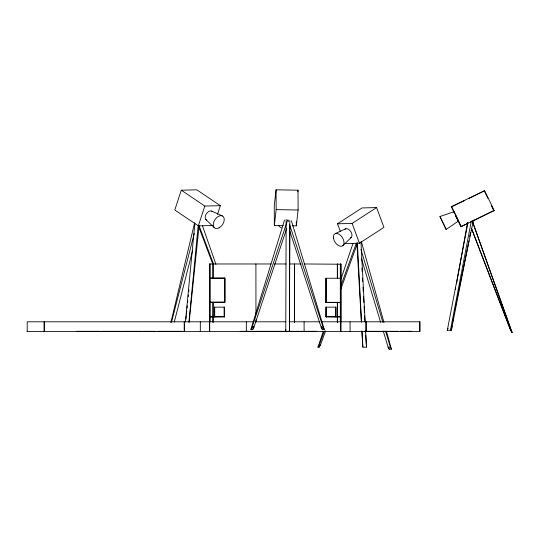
<?xml version="1.0" encoding="UTF-8"?>
<svg xmlns="http://www.w3.org/2000/svg" width="539" height="539" viewBox="0 0 539 539"><rect width="100%" height="100%" fill="white"/><g stroke="black" fill="none" stroke-linecap="round" stroke-linejoin="round"><path stroke-width="0.81" d="M340.769 321.796L340.769 263.975L340.729 331.431M286.148 219.562L285.758 331.431L285.771 329.417M289.807 220.404L289.423 331.431L289.82 226.265M185.416 321.904L194.869 223.389M188.94 321.904L198.157 225.895M185.915 319.081L186.258 315.753M186.433 314.089L186.777 310.76M187.033 308.261L187.289 305.761M187.633 302.433L187.808 300.769M188.239 296.612L188.407 294.948M188.758 291.612L188.926 289.948M189.095 322.41L199.086 225.868M292.246 225.787L296.309 225.854L298.114 210.001L298.013 190.2L276.069 189.816L274.263 205.676L274.364 225.47L283.305 225.632M274.364 225.47L276.17 209.617L276.069 189.816M297.824 191.864L298.013 190.2M455.475 289.672L455.772 288.015M456.513 283.871L467.508 222.553M467.967 222.519L447.323 330.279L451.359 330.279L452.1 326.135M452.989 321.163L453.292 319.506M471.369 220.875L450.415 330.279L473.471 220.047M468.95 240.711L451.359 330.279M469.752 236.581L470.547 232.45M170.897 322.45L194.606 222.829M171.53 322.093L194.276 233.394M174.265 322.093L192.625 250.48M286.607 228.691L253.909 327.402L252.751 329.417L250.891 329.417L284.545 219.959M252.751 329.417L253.741 326.196M217.493 214.387L220.343 205.676L196.809 189.816L181.279 190.2L174.791 210.001L198.325 225.854L213.04 225.491M198.325 225.854L204.813 206.053L220.343 205.676M250.891 329.417L252.05 327.402L287.651 219.932M325.596 330.926L320.415 345.155L319.149 347.17L317.956 347.17L323.319 331.303M340.998 278.933L353.052 243.23M319.149 347.17L319.681 345.58M447.323 330.279L448.044 328.264M317.956 347.17L319.229 345.155L324.404 330.926M340.796 285.879L356.319 243.204M340.83 289.039L357.222 243.992M340.769 264.225L304.454 263.975M453.811 212.049L451.345 206.915L451.642 206.531L484.642 190.678L494.162 210.479L470.614 222.034M484.642 190.678L468.593 198.628M455.576 215.715L460.865 226.717L494.162 210.479M342.993 245.575L351.226 237.423M446.151 229.432L458.379 221.078L456.338 216.59L453.912 211.766L439.952 216.503L446.151 229.432L439.952 216.503M340.345 231.42L337.522 223.806L361.999 207.946L376.599 207.569L383.936 227.37L359.459 243.224L344.859 243.608M337.522 223.806L352.122 223.422L376.599 207.569M451.345 206.915L464.847 200.427M460.865 226.717L467.616 223.476M335.373 233.555L345.748 228.772M271.029 263.975L209.523 263.975L209.55 331.431M274.378 263.975L286.142 263.975M289.463 263.975L301.213 263.975M210.109 278.043L224.965 278.043L224.965 302.136L210.109 302.136M210.385 278.239L224.837 278.239L224.837 302.332L209.711 302.332M340.729 278.239L325.879 278.239L325.866 302.52L340.729 302.52M325.866 302.332L340.729 302.332M209.711 302.52L224.568 302.332M209.711 316.784L224.568 316.784L209.711 316.979M340.729 316.784L325.866 316.784L340.729 316.979M253.869 321.796L27.213 321.796L27.213 331.431M255.547 321.796L285.683 321.796M289.039 321.796L319.923 321.796M321.588 321.796L419.942 321.796L419.942 331.431L26.95 331.431M252.05 327.402L253.909 327.402M321.19 327.402L323.137 327.402L324.276 329.417L322.329 329.417L321.19 327.402L289.787 231.076M510.554 330.279L512.05 332.293L510.554 330.279L471.349 228.267M76.814 331.31L88.672 331.31M88.989 331.31L100.294 331.31M101.992 331.31L108.629 331.31M109.255 331.31L121.376 331.31M122.373 331.31L141.541 331.31M143.138 331.31L155.178 331.31M157.455 331.31L169.576 331.31M170.277 331.31L181.906 331.31M240.226 331.31L316.716 331.31M364.916 331.31L397.984 331.31M400.389 331.31L411.702 331.31M319.229 345.155L320.415 345.155M361.851 330.899L362.855 347.17L366.48 347.17L365.644 331.31M388.114 347.17L390.391 347.17L391.442 349.184L389.165 349.184L388.114 347.17L383.283 331.135M276.17 209.617L298.114 210.001M211.706 211.106L222.351 215.923M181.279 190.2L204.813 206.053M205.844 219.501L214.205 227.586M458.379 221.078L455.954 216.254M484.696 191.79L487.869 198.392M491.4 205.73L493.865 210.857M451.642 206.531L461.162 226.333M454.114 212.305L453.912 211.766M471.807 229.055L510.709 330.279M198.945 225.39L213.72 264.629M198.493 226.178L212.972 264.629M352.122 223.422L359.459 243.224M472.71 222.001L512.05 332.293M472.272 221.212L511.895 332.293M202.347 225.477L215.937 264.359M288.096 219.932L288.614 221.529M289.652 224.709L323.137 327.402M291.397 220.768L324.276 329.417M321.359 326.196L322.329 329.417M360.921 249.341L382.906 322.309M385.56 331.135L390.391 347.17M361.298 258.161L380.628 322.309M361.298 241.364L383.963 322.43M386.456 331.35L391.442 349.184M388.713 347.561L389.165 349.184M366.48 347.17L365.711 335.09M361.399 258.781L361.494 260.458M361.925 268.004L362.114 271.36M362.491 278.063L362.68 281.419M363.01 287.294L363.246 291.484M363.535 296.517L363.865 302.386M364.101 306.576L364.431 312.452M364.62 315.807L364.957 321.675M365.476 330.899L365.57 332.576M356.879 242.846L361.332 321.675M360.962 241.977L365.166 322.127M357.384 242.813L361.541 322.127M362.026 331.31L362.855 347.17M296.288 221.731L296.309 225.854M419.746 321.796L419.746 331.431M366.149 321.796L366.149 331.431M365.941 321.796L366.028 331.431M350.074 321.796L350.074 331.431M340.917 263.975L340.917 331.431M340.318 263.975L340.318 321.796M337.508 263.975L337.508 278.131M337.508 302.285L337.508 322.268M337.313 263.975L337.313 278.131M337.313 302.285L337.313 322.268M335.898 316.784L335.898 307.149L325.96 307.149L325.96 316.784M335.777 307.149L335.777 316.784M335.622 307.149L335.602 316.784M326.27 278.239L326.27 302.52M326.263 307.149L326.27 316.979M326.149 278.427L326.149 302.52M326.142 307.149L326.142 316.784M304.104 321.796L304.104 331.431M255.904 263.975L255.951 313.941M255.951 319.775L255.904 322.268M246.336 321.796L246.336 331.431M224.568 278.043L224.568 302.136M224.467 316.784L224.467 307.149L214.535 307.149L214.535 316.784M224.345 307.149L224.345 316.784M224.19 307.149L224.17 316.979M214.711 307.149L214.711 316.784M214.556 307.149L214.556 316.784M213.127 263.975L213.127 278.131M213.127 302.285L213.127 322.268M212.932 263.975L212.932 278.131M212.932 302.285L212.932 322.268M210.109 263.975L210.109 321.796M209.711 263.975L209.711 331.431M200.319 321.796L200.319 331.431M184.372 321.796L184.372 331.431M184.244 321.796L184.244 331.431M44.292 321.796L44.292 331.431M44.164 321.796L44.164 331.431M281.358 227.822A7.175 6.461 6.5 0 1 278.582 225.545M206.531 220.013A5.168 3.268 -56 0 1 206.484 213.619A5.168 3.268 -56 0 1 212.393 211.611M345.048 229.196A5.168 3.126 57.1 0 1 350.808 231.682A5.168 3.126 57.1 0 1 350.532 237.847M294.537 322.268L294.537 263.975L294.496 322.268M219.151 227.822A7.175 4.534 -56 0 0 223.301 216.624A7.175 4.534 -56 0 0 213.801 221.873A7.175 4.534 -56 0 0 219.151 227.822M333.419 237.962A7.175 4.339 57.1 0 0 342.022 246.161A7.175 4.339 57.1 0 0 340.655 235.455A7.175 4.339 57.1 0 0 333.419 237.962"/></g></svg>
